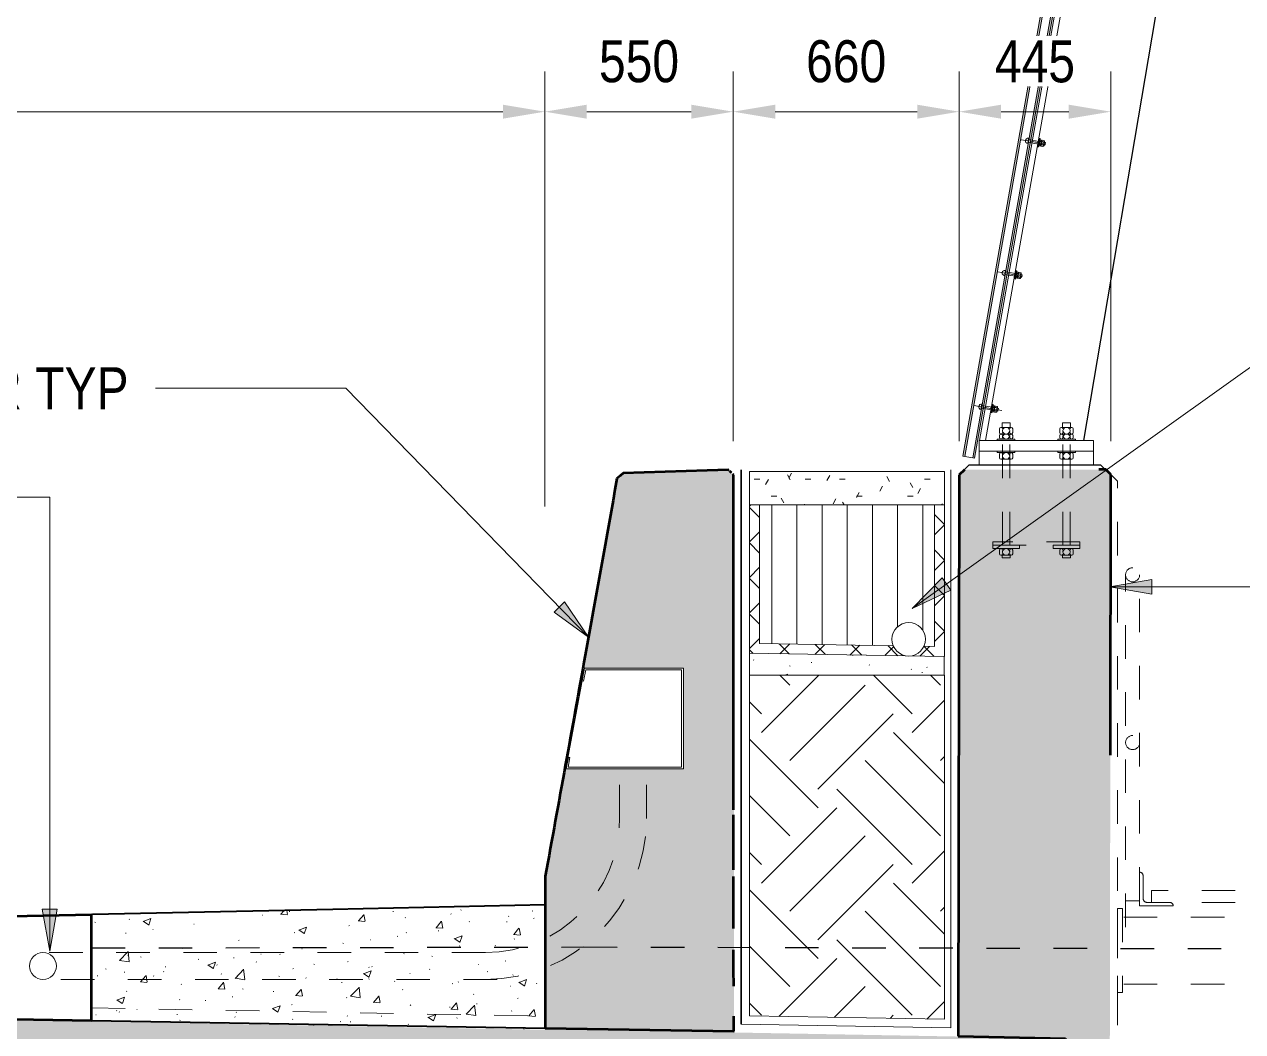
# Model space of a CAD drawing. Header units: metres. Extents: x -353 to -169, y 1 to 28.
# Drawn here: x -217.089 to -213.458, y 21.801 to 24.803 of the extents above; entities that cross this region are included whole.
import ezdxf

# ---------------------------------------------------------------- set-up
doc = ezdxf.new("R2010")
doc.units = ezdxf.units.M
doc.linetypes.add('JacobsDash', pattern=[0.0045, 0.003, -0.0015])
doc.linetypes.add('JacobsDoubleCenter', pattern=[0.0255, 0.015, -0.0015, 0.003, -0.0015, 0.003, -0.0015])
doc.layers.get('Defpoints').update_dxf_attribs({"color": 41})
for name, color, linetype, lineweight in [('A-ANNO-DIMS', 7, 'Continuous', 9), ('A-DETL', 7, 'Continuous', 13), ('A-DETL-GENF', 7, 'Continuous', 9), ('A-FLOR', 7, 'Continuous', 50), ('A-FLOR-PATT', 7, 'Continuous', 50), ('A-WALL', 7, 'Continuous', 50), ('C-TOPO', 7, 'Continuous', 9), ('G-ANNO-TEXT', 7, 'Continuous', 9)]:
    doc.layers.add(name, color=color, linetype=linetype, lineweight=lineweight)
doc.styles.add('Arial Narrow_5', font='ARIALN.TTF', dxfattribs={"height": 0.125})
doc.dimstyles.new('Dimension_Standard_O__mm__3', dxfattribs={"dimscale": 0.3048, "dimtxt": 0.127929, "dimasz": 0.410105, "dimexe": 0.393701, "dimexo": 0.246063, "dimgap": 0.246063, "dimtad": 1, "dimdec": 0, "dimlfac": 1000, "dimzin": 0, "dimdsep": 46, "dimtxsty": 'Arial Narrow_5', "dimsah": 1, "dimcen": 0.09, "dimaunit": 1, "dimadec": 4, "dimazin": 0, "dimtfac": 1, "dimtdec": 4, "dimtix": 1, "dimtmove": 0, "dimatfit": 3, "dimfxl": 1, "dimtvp": 1, "dimtfill": 1, "dimtolj": 1, "dimtzin": 0, "dimlwd": 18, "dimlwe": 18, "dimarcsym": 2})
pattern_1 = [(50, (-229.03664, 10.849), (0.2313721, -0.0202379), [0.02419, -0.26613]), (355, (-229.03664, 10.849), (-0.0447625, 0.2426446), [0.01935, -0.2129]), (100.451, (-229.01664, 10.848), (0.1866137, 0.2224002), [0.02056, -0.22617]), (46.184, (-229.03664, 10.914), (0.344272, -0.0533906), [0.03629, -0.39919]), (96.636, (-229.00764, 10.91), (0.3014963, 0.3142366), [0.03084, -0.33926]), (351.184, (-229.03664, 10.914), (0.301502, 0.314234), [0.02903, -0.31935]), (21, (-229.00364, 10.898), (0.192551, -0.1298719), [0.02419, -0.26613]), (326, (-229.00364, 10.898), (0.0784863, 0.233923), [0.01935, -0.2129]), (71.451, (-228.98764, 10.887), (0.2710378, 0.1040435), [0.02056, -0.22617]), (37.5, (-229.03664, 10.849), (0.0039173, 0.10738557), [0.00168, -0.20865, 0.00168, -0.21445, -0.21371]), (37.5, (-229.03664, 10.849), (0.0039173, 0.10738557), [-0.42645, 0.00168, -0.21203]), (7.5, (-229.03664, 10.849), (0.0848598, 0.12722485), [0.00168, -0.12155, 0.00168, -0.20381, -0.08145]), (7.5, (-229.03664, 10.849), (0.0848598, 0.12722485), [-0.32871, 0.00168, -0.07978]), (327.5, (-229.10864, 10.849), (0.1722007, -0.00727228), [0.00168, -0.07897, 0.00168, -0.24994, -0.33387]), (327.5, (-229.10864, 10.849), (0.1722007, -0.00727228), [-0.33226, 0.00168, -0.33219]), (317.5, (-229.14064, 10.849), (0.1881195, 0.0322922), [0.00168, -0.10316, 0.00168, -0.16542, -0.2371]), (317.5, (-229.14064, 10.849), (0.1881195, 0.0322922), [-0.27193, 0.00168, -0.23542])]

# ---------------------------------------------------------------- blocks, each defined once
blk = doc.blocks.new('Walls 2 - Walls 2-6845191-DRG-2873022 - SECTION 1')
at = {"layer": 'A-WALL', "true_color": 0xc0c0c0}
blk.add_hatch(color=9, dxfattribs=at).paths.add_polyline_path([(-1107.3923, 21.3803), (-1107.3887, 23.4609), (-1107.4039, 23.4759), (-1107.8251, 23.4755), (-1107.8404, 23.4605), (-1107.8433, 21.7867), (-1107.5235, 21.7803), (-1107.5242, 21.3803), (-1107.4246, 21.3803)])
at = {"layer": 'A-WALL'}
for p, q in [((-1107.8404, 23.4605), (-1107.8433, 21.7867)), ((-1107.8251, 23.4755), (-1107.8404, 23.4605)), ((-1107.4039, 23.4759), (-1107.4246, 23.4758)), ((-1107.3887, 23.4609), (-1107.4039, 23.4759)), ((-1107.3901, 22.6242), (-1107.3887, 23.4609)), ((-1107.3876, 23.461), (-1107.3887, 23.4609)), ((-1107.8433, 21.7867), (-1107.5235, 21.7803)), ((-1107.5235, 21.7803), (-1107.5242, 21.3803)), ((-1107.5242, 21.3803), (-1107.3923, 21.3803))]:
    blk.add_line(p, q, dxfattribs=at)
blk = doc.blocks.new('DIMBLOCK12-DRG-2873022 - SECTION 1')
at = {"layer": 'A-ANNO-DIMS', "color": 0, "lineweight": 18, "transparency": 16777216}
for p, q in [((-219.5387, 23.5325), (-219.5387, 24.6624)), ((-215.5381, 23.3655), (-215.5381, 24.6624)), ((-219.4137, 24.5424), (-215.6631, 24.5424))]:
    blk.add_line(p, q, dxfattribs=at)
at = {"layer": 'A-ANNO-DIMS', "color": 0, "transparency": 16777216}
for points in [[(-219.4137, 24.5632), (-219.4137, 24.5215), (-219.5387, 24.5424)], [(-215.6631, 24.5632), (-215.6631, 24.5215), (-215.5381, 24.5424)]]:
    blk.add_solid(points, dxfattribs=at)
at = {"layer": 'Defpoints', "color": 0, "transparency": 16777216}
for p in [(-215.5381, 24.5424), (-219.5387, 23.4575), (-215.5381, 23.2905)]:
    blk.add_point(p, dxfattribs=at)
at = {"layer": 'A-ANNO-DIMS', "color": 0, "lineweight": 18, "transparency": 16777216, "char_height": 0.125, "width": 0.935708, "attachment_point": 5, "style": 'Arial Narrow_5', "bg_fill": 3, "box_fill_scale": 1.1, "bg_fill_color": 256, "bg_fill_true_color": 13158600, "bg_fill_transparency": 0}
for s, insert in [('\\A1;4000\u200d', (-217.5384, 24.6919)), ('\\A1;FOOTPATH', (-217.5384, 24.4027))]:
    blk.add_mtext(s, dxfattribs=dict(at, insert=insert))
blk = doc.blocks.new('DIMBLOCK13-DRG-2873022 - SECTION 1')
at = {"layer": 'A-ANNO-DIMS', "color": 0, "lineweight": 18, "transparency": 16777216}
for p, q in [((-215.5381, 23.3655), (-215.5381, 24.6624)), ((-214.9765, 23.5609), (-214.9765, 24.6624)), ((-215.4131, 24.5424), (-215.1015, 24.5424))]:
    blk.add_line(p, q, dxfattribs=at)
at = {"layer": 'A-ANNO-DIMS', "color": 0, "transparency": 16777216}
for points in [[(-215.4131, 24.5632), (-215.4131, 24.5215), (-215.5381, 24.5424)], [(-215.1015, 24.5632), (-215.1015, 24.5215), (-214.9765, 24.5424)]]:
    blk.add_solid(points, dxfattribs=at)
at = {"layer": 'Defpoints', "color": 0, "transparency": 16777216}
for p in [(-214.9765, 24.5424), (-214.9765, 23.4859), (-215.5381, 23.2905)]:
    blk.add_point(p, dxfattribs=at)
at = {"layer": 'A-ANNO-DIMS', "color": 0, "lineweight": 18, "transparency": 16777216, "insert": (-215.2573, 24.6919), "char_height": 0.125, "width": 0.285099, "attachment_point": 5, "style": 'Arial Narrow_5', "bg_fill": 3, "box_fill_scale": 1.1, "bg_fill_color": 256, "bg_fill_true_color": 13158600, "bg_fill_transparency": 0}
blk.add_mtext('\\A1;550\u200d', dxfattribs=at)
blk = doc.blocks.new('DIMBLOCK14-DRG-2873022 - SECTION 1')
at = {"layer": 'A-ANNO-DIMS', "color": 0, "lineweight": 18, "transparency": 16777216}
for p, q in [((-214.9765, 23.5609), (-214.9765, 24.6624)), ((-214.3033, 23.5609), (-214.3033, 24.6624)), ((-214.8515, 24.5424), (-214.4283, 24.5424))]:
    blk.add_line(p, q, dxfattribs=at)
at = {"layer": 'A-ANNO-DIMS', "color": 0, "transparency": 16777216}
for points in [[(-214.8515, 24.5632), (-214.8515, 24.5215), (-214.9765, 24.5424)], [(-214.4283, 24.5632), (-214.4283, 24.5215), (-214.3033, 24.5424)]]:
    blk.add_solid(points, dxfattribs=at)
at = {"layer": 'Defpoints', "color": 0, "transparency": 16777216}
for p in [(-214.3033, 24.5424), (-214.9765, 23.4859), (-214.3033, 23.4859)]:
    blk.add_point(p, dxfattribs=at)
at = {"layer": 'A-ANNO-DIMS', "color": 0, "lineweight": 18, "transparency": 16777216, "insert": (-214.6399, 24.6919), "char_height": 0.125, "width": 0.285099, "attachment_point": 5, "style": 'Arial Narrow_5', "bg_fill": 3, "box_fill_scale": 1.1, "bg_fill_color": 256, "bg_fill_true_color": 13158600, "bg_fill_transparency": 0}
blk.add_mtext('\\A1;660\u200d', dxfattribs=at)
blk = doc.blocks.new('DIMBLOCK15-DRG-2873022 - SECTION 1')
at = {"layer": 'A-ANNO-DIMS', "color": 0, "lineweight": 18, "transparency": 16777216}
for p, q in [((-214.3033, 23.5609), (-214.3033, 24.6624)), ((-213.8515, 23.5609), (-213.8515, 24.6624)), ((-214.1783, 24.5424), (-213.9765, 24.5424))]:
    blk.add_line(p, q, dxfattribs=at)
at = {"layer": 'A-ANNO-DIMS', "color": 0, "transparency": 16777216}
for points in [[(-214.1783, 24.5632), (-214.1783, 24.5215), (-214.3033, 24.5424)], [(-213.9765, 24.5632), (-213.9765, 24.5215), (-213.8515, 24.5424)]]:
    blk.add_solid(points, dxfattribs=at)
at = {"layer": 'Defpoints', "color": 0, "transparency": 16777216}
for p in [(-213.8515, 24.5424), (-214.3033, 23.4859), (-213.8515, 23.4859)]:
    blk.add_point(p, dxfattribs=at)
at = {"layer": 'A-ANNO-DIMS', "color": 0, "lineweight": 18, "transparency": 16777216, "insert": (-214.0774, 24.6916), "char_height": 0.125, "width": 0.285099, "attachment_point": 5, "style": 'Arial Narrow_5', "bg_fill": 3, "box_fill_scale": 1.1, "bg_fill_color": 256, "bg_fill_true_color": 13158600, "bg_fill_transparency": 0}
blk.add_mtext('\\A1;445\u200d', dxfattribs=at)

msp = doc.modelspace()

# ---------------------------------------------------------------- hatches: boundary and pattern name
at = {"layer": 'A-DETL-GENF', "true_color": 0xf1f1f1}
for points in [[(-214.2868, 23.5152), (-213.8185, 26.171), (-213.8241, 26.172), (-214.2924, 23.5162), (-214.2878, 23.5154)], [(-214.2572, 23.51), (-213.7889, 26.1658), (-213.7946, 26.1668), (-214.2629, 23.511)]]:
    msp.add_hatch(color=7, dxfattribs=at).paths.add_polyline_path(points)
at = {"layer": 'A-DETL-GENF'}
h = msp.add_hatch(dxfattribs=at)
h.set_pattern_fill('FP_9', color=256, style=0, pattern_type=2)
h.set_pattern_definition([(0, (-229.036643, 10.849), (0.2032, 0.0508), [0.01676, -0.13564, 0.01676, -0.13564, -0.8128]), (0, (-229.036643, 10.849), (0.2032, 0.0508), [-0.3048, 0.01676, -0.28804, 0.01676, -0.13564, -0.3556]), (0, (-229.036643, 10.849), (0.2032, 0.0508), [-0.762, 0.01676, -0.08484, 0.01676, -0.23724]), (120, (-228.959643, 10.875), (-0.14559409, 0.15057636), [0.01676, -0.13564, 0.01676, -0.13564, -0.8128]), (120, (-228.959643, 10.875), (-0.14559409, 0.15057636), [-0.3048, 0.01676, -0.28804, 0.01676, -0.13564, -0.3556]), (120, (-228.959643, 10.875), (-0.14559409, 0.15057636), [-0.762, 0.01676, -0.08484, 0.01676, -0.23724]), (240, (-228.934643, 10.976), (-0.05760591, -0.20137636), [0.01676, -0.13564, 0.01676, -0.94844]), (240, (-228.934643, 10.976), (-0.05760591, -0.20137636), [-0.16916, -0.13564, 0.01676, -0.28804, -0.508]), (240, (-228.934643, 10.976), (-0.05760591, -0.20137636), [-0.6096, 0.01676, -0.13564, 0.01676, -0.33884]), (240, (-228.934643, 10.976), (-0.05760591, -0.20137636), [-0.77876, -0.08484, 0.01676, -0.23724])])
h.paths.add_polyline_path([(-214.3769, 23.3703), (-214.3469, 23.3703), (-214.3469, 23.4703), (-214.928, 23.4703), (-214.928, 23.3703), (-214.468, 23.3703)])
h = msp.add_hatch(dxfattribs=at)
h.set_pattern_fill('FP_8', color=256, style=0, pattern_type=2)
h.set_pattern_definition([(45, (-229.03664, 10.849), (-0.053033, 0.053033), []), (135, (-229.03664, 10.849), (-0.053033, -0.053033), [])])
h.paths.add_polyline_path([(-214.4535, 22.92), (-214.468, 22.9224), (-214.4785, 22.9267), (-214.4888, 22.9347), (-214.4968, 22.945), (-214.4992, 22.9508), (-214.898, 22.9577), (-214.898, 23.3703), (-214.928, 23.3703), (-214.928, 22.9282), (-214.4627, 22.9202)])
h.paths.add_polyline_path([(-214.3469, 22.9182), (-214.3469, 23.3703), (-214.3769, 23.3703), (-214.3769, 22.9487), (-214.4086, 22.9487), (-214.4102, 22.945), (-214.4181, 22.9347), (-214.4285, 22.9267), (-214.4405, 22.9217), (-214.4535, 22.92), (-214.3481, 22.9182)])
h = msp.add_hatch(dxfattribs=at)
h.set_pattern_fill('FP_10', color=256, style=0, pattern_type=2)
h.set_pattern_definition([(90, (-229.03664, 10.849), (-0.075, 5e-18), [])])
h.paths.add_polyline_path([(-214.3769, 22.9487), (-214.3769, 23.3703), (-214.898, 23.3703), (-214.898, 22.9577), (-214.4992, 22.9508), (-214.5018, 22.9577), (-214.5035, 22.97), (-214.5018, 22.983), (-214.4968, 22.995), (-214.4888, 23.0054), (-214.4785, 23.0133), (-214.4664, 23.0183), (-214.4535, 23.02), (-214.4405, 23.0183), (-214.4285, 23.0133), (-214.4181, 23.0054), (-214.4102, 22.995), (-214.4052, 22.983), (-214.4035, 22.97), (-214.4052, 22.9571), (-214.4084, 22.9493), (-214.4035, 22.9492)])
h = msp.add_hatch(dxfattribs=at)
h.set_pattern_fill('FP_7', color=256, style=0, pattern_type=2)
h.set_pattern_definition(pattern_1)
h.paths.add_polyline_path([(-214.468, 22.8632), (-214.3481, 22.8632), (-214.3481, 22.9182), (-214.928, 22.9282), (-214.928, 22.8632), (-214.7584, 22.8632)])
h = msp.add_hatch(dxfattribs=at)
h.set_pattern_fill('FP_11', color=256, style=0, pattern_type=2)
h.set_pattern_definition([(315, (-229.03664, 10.849), (0.449013, 0), [0.3175, -0.3175]), (315, (-228.95164, 10.934), (0.449013, 0), [0.3175, -0.3175]), (315, (-228.86764, 11.018), (0.449013, 0), [0.3175, -0.3175]), (45, (-228.81164, 11.018), (0, 0.449013), [0.3175, -0.3175]), (45, (-228.72764, 10.934), (0, 0.449013), [0.3175, -0.3175]), (45, (-228.64364, 10.849), (0, 0.449013), [0.3175, -0.3175])])
h.paths.add_polyline_path([(-214.3469, 21.8374), (-214.3469, 22.8632), (-214.928, 22.8632), (-214.928, 21.8476), (-214.468, 21.8395)])
h = msp.add_hatch(dxfattribs=at)
h.set_pattern_fill('FP_7', color=256, style=0, pattern_type=2)
h.set_pattern_definition(pattern_1)
h.paths.add_polyline_path([(-215.5381, 21.8084), (-215.5381, 22.1774), (-216.8886, 22.1491), (-216.8886, 21.8334), (-217.1786, 21.839), (-217.1786, 22.143), (-219.4122, 22.0961), (-219.4117, 21.8784), (-219.4048, 21.8783), (-215.7002, 21.8113)])
h = msp.add_hatch(dxfattribs=at)
h.set_pattern_fill('FP_7', color=256, style=0, pattern_type=2)
h.set_pattern_definition(pattern_1)
h.paths.add_polyline_path([(-215.5381, 21.8062), (-215.5381, 21.8083), (-219.4122, 21.8783), (-219.4122, 21.8778), (-216.2104, 21.8186)])
h = msp.add_hatch(dxfattribs=at)
h.set_pattern_fill('FP_7', color=256, style=0, pattern_type=2)
h.set_pattern_definition(pattern_1)
h.paths.add_polyline_path([(-215.5381, 21.8083), (-215.5381, 21.8084), (-215.7042, 21.8113)])
at = {"layer": 'A-FLOR', "true_color": 0xc0c0c0}
h = msp.add_hatch(color=9, dxfattribs=at)
h.paths.add_polyline_path([(-214.9797, 23.4642), (-214.9799, 23.4655), (-214.9804, 23.466), (-214.9834, 23.4687), (-214.9834, 23.4677), (-214.9807, 23.4651)])
h.paths.add_polyline_path([(-214.9759, 23.4606), (-214.9748, 23.4607), (-214.9795, 23.4651), (-214.9797, 23.4642), (-214.9759, 23.4606)])
h.paths.add_polyline_path([(-214.9835, 23.4678), (-214.9841, 23.4695), (-214.9841, 23.4695), (-214.9881, 23.4731), (-214.9884, 23.4725), (-214.9835, 23.4678)])
h.paths.add_polyline_path([(-214.9884, 23.4725), (-214.9884, 23.4736), (-214.9901, 23.4752), (-214.9911, 23.4751), (-214.989, 23.4731)])
msp.add_hatch(color=9, dxfattribs=at).paths.add_polyline_path([(-214.9752, 21.8019), (-214.9741, 21.8019), (-214.9747, 23.2104), (-214.9748, 23.4606), (-214.9759, 23.4602), (-214.9752, 21.8491)])
at = {"layer": 'A-FLOR-PATT', "true_color": 0xc0c0c0}
h = msp.add_hatch(color=9, dxfattribs=at)
h.paths.add_polyline_path([(-214.9752, 21.8019), (-214.9759, 23.4605), (-214.9911, 23.4751), (-215.3047, 23.465), (-215.323, 23.4494), (-215.4889, 22.5275), (-215.5366, 22.2641), (-215.5367, 21.8113), (-215.0488, 21.8031)])
h.paths.add_polyline_path([(-215.5367, 21.9338), (-215.5366, 21.9338), (-215.271, 21.9338)])
h.paths.add_polyline_path([(-215.1576, 22.5837), (-215.4755, 22.5837), (-215.4202, 22.8837), (-215.1252, 22.8837), (-215.1252, 22.5837)])
at = {"layer": 'A-FLOR-PATT', "true_color": 0xc8c8c8}
msp.add_hatch(color=9, dxfattribs=at).paths.add_polyline_path([(-244.4583, 21.4819), (-242.376, 21.5239), (-232.4727, 21.7378), (-227.9608, 21.8338), (-217.372, 21.6415), (-214.0064, 21.5806), (-214.0064, 21.7806), (-215.5381, 21.8083), (-215.5381, 21.8062), (-219.4122, 21.8783), (-219.4122, 21.8784), (-225.5032, 21.9891), (-227.9608, 22.0338), (-228.2065, 22.0286), (-228.2064, 22.028), (-229.8425, 21.9924), (-229.8425, 21.9938), (-234.7959, 21.8883), (-242.376, 21.7239), (-244.4583, 21.6819)])
at = {"layer": 'G-ANNO-TEXT'}
for points in [[(-214.443, 23.0621), (-214.3285, 23.1168), (-214.3541, 23.1527)], [(-213.8537, 23.1263), (-213.7287, 23.1042), (-213.7287, 23.1483)], [(-215.4075, 22.9767), (-215.479, 23.0816), (-215.5105, 23.0508)], [(-217.0134, 22.0405), (-216.9914, 22.1655), (-217.0355, 22.1655)]]:
    msp.add_hatch(color=256, dxfattribs=at).paths.add_polyline_path(points)

# ---------------------------------------------------------------- linework, layer by layer
at = {"layer": 'A-DETL', "color": 252, "lineweight": 18, "true_color": 0x888888}
for p, q in [((-214.2427, 23.5623), (-213.7264, 26.4905)), ((-214.2244, 23.5623), (-213.7087, 26.4874)), ((-213.9325, 23.5623), (-213.9303, 23.5748)), ((-214.2432, 23.5623), (-214.2432, 23.5303)), ((-214.2432, 23.5303), (-214.2432, 23.4903)), ((-214.2432, 23.5303), (-213.9169, 23.5303)), ((-213.9032, 23.5303), (-214.2432, 23.5303)), ((-213.9032, 23.5623), (-214.2427, 23.5623)), ((-213.9032, 23.5303), (-213.9032, 23.5623)), ((-213.9032, 23.4903), (-213.9032, 23.5303))]:
    msp.add_line(p, q, dxfattribs=at)
at = {"layer": 'A-DETL', "color": 252, "lineweight": 25, "true_color": 0x888888}
for p, q in [((-213.4615, 26.353), (-213.9325, 23.5623)), ((-214.2732, 23.4903), (-214.2882, 23.4753)), ((-214.2732, 23.4903), (-213.8819, 23.4903)), ((-213.8669, 23.4753), (-213.8819, 23.4903))]:
    msp.add_line(p, q, dxfattribs=at)
at = {"layer": 'A-DETL', "color": 252, "lineweight": 9, "true_color": 0x888888}
for p, q in [((-213.8241, 26.172), (-214.2924, 23.5162)), ((-214.2868, 23.5152), (-213.8185, 26.171)), ((-213.7946, 26.1668), (-214.2629, 23.511)), ((-214.2572, 23.51), (-213.7889, 26.1658)), ((-214.0964, 24.4551), (-214.1185, 24.459)), ((-214.0447, 24.446), (-214.0907, 24.4541)), ((-214.0683, 24.4378), (-214.0639, 24.4625)), ((-214.0663, 24.4375), (-214.0683, 24.4378)), ((-214.0619, 24.4621), (-214.0663, 24.4375)), ((-214.0639, 24.4625), (-214.0619, 24.4621)), ((-214.0637, 24.4407), (-214.0623, 24.4404)), ((-214.0616, 24.4444), (-214.063, 24.4446)), ((-214.0599, 24.454), (-214.0613, 24.4543)), ((-214.0606, 24.4582), (-214.0592, 24.458)), ((-214.06, 24.4421), (-214.0576, 24.4557)), ((-214.06, 24.4421), (-214.0576, 24.4557)), ((-214.06, 24.4421), (-214.0576, 24.4557)), ((-214.0584, 24.4397), (-214.0535, 24.4389)), ((-214.0577, 24.4437), (-214.0528, 24.4428)), ((-214.056, 24.4533), (-214.0511, 24.4525)), ((-214.0553, 24.4573), (-214.0504, 24.4564)), ((-214.0512, 24.4405), (-214.0488, 24.4541)), ((-214.0512, 24.4405), (-214.0488, 24.4541)), ((-214.0512, 24.4405), (-214.0488, 24.4541)), ((-214.1659, 24.0612), (-214.188, 24.0651)), ((-214.1141, 24.0521), (-214.1602, 24.0602)), ((-214.1377, 24.0439), (-214.1334, 24.0685)), ((-214.1357, 24.0436), (-214.1377, 24.0439)), ((-214.1314, 24.0682), (-214.1357, 24.0436)), ((-214.1334, 24.0685), (-214.1314, 24.0682)), ((-214.1332, 24.0468), (-214.1318, 24.0465)), ((-214.1311, 24.0505), (-214.1325, 24.0507)), ((-214.1294, 24.0601), (-214.1308, 24.0604)), ((-214.1301, 24.0643), (-214.1287, 24.0641)), ((-214.1295, 24.0481), (-214.1271, 24.0617)), ((-214.1295, 24.0481), (-214.1271, 24.0617)), ((-214.1295, 24.0481), (-214.1271, 24.0617)), ((-214.1278, 24.0458), (-214.123, 24.045)), ((-214.1272, 24.0498), (-214.1223, 24.0489)), ((-214.1255, 24.0594), (-214.1206, 24.0586)), ((-214.1248, 24.0634), (-214.1199, 24.0625)), ((-214.1207, 24.0466), (-214.1183, 24.0602)), ((-214.1207, 24.0466), (-214.1183, 24.0602)), ((-214.1207, 24.0466), (-214.1183, 24.0602)), ((-214.1758, 23.652), (-214.2595, 23.6668)), ((-214.208, 23.6454), (-214.2037, 23.67)), ((-214.206, 23.6451), (-214.208, 23.6454)), ((-214.2017, 23.6697), (-214.206, 23.6451)), ((-214.2037, 23.67), (-214.2017, 23.6697)), ((-214.2034, 23.6483), (-214.2021, 23.648)), ((-214.2014, 23.652), (-214.2028, 23.6522)), ((-214.1997, 23.6616), (-214.2011, 23.6619)), ((-214.2004, 23.6658), (-214.199, 23.6656)), ((-214.1998, 23.6496), (-214.1974, 23.6632)), ((-214.1998, 23.6496), (-214.1974, 23.6632)), ((-214.1998, 23.6496), (-214.1974, 23.6632)), ((-214.1981, 23.6473), (-214.1933, 23.6465)), ((-214.1974, 23.6513), (-214.1926, 23.6504)), ((-214.1957, 23.6609), (-214.1909, 23.6601)), ((-214.195, 23.6649), (-214.1902, 23.664)), ((-214.191, 23.6481), (-214.1886, 23.6617)), ((-214.191, 23.6481), (-214.1886, 23.6617)), ((-214.191, 23.6481), (-214.1886, 23.6617)), ((-214.2924, 23.5162), (-214.2868, 23.5152)), ((-214.2629, 23.511), (-214.2572, 23.51))]:
    msp.add_line(p, q, dxfattribs=at)
at = {"layer": 'A-DETL', "color": 252, "true_color": 0x888888}
for p, q in [((-214.0962, 24.4632), (-214.099, 24.4475)), ((-214.0464, 24.4504), (-214.0478, 24.4425)), ((-214.1656, 24.0693), (-214.1684, 24.0535)), ((-214.1159, 24.0565), (-214.1173, 24.0486)), ((-214.2359, 23.6708), (-214.2387, 23.655)), ((-214.1862, 23.658), (-214.1876, 23.6501)), ((-214.1479, 23.6014), (-214.1786, 23.6014)), ((-214.1512, 23.6152), (-214.1752, 23.6152)), ((-214.1752, 23.6152), (-214.1752, 23.6014)), ((-214.1512, 23.6152), (-214.1512, 23.6014)), ((-213.9986, 23.6014), (-213.9679, 23.6014)), ((-213.9952, 23.6152), (-213.9712, 23.6152)), ((-213.9952, 23.6152), (-213.9952, 23.6014)), ((-213.9712, 23.6152), (-213.9712, 23.6014)), ((-214.1895, 23.5623), (-214.1895, 23.5663)), ((-214.1895, 23.5663), (-214.137, 23.5663)), ((-214.183, 23.5969), (-214.183, 23.586)), ((-214.183, 23.5771), (-214.183, 23.5712)), ((-214.1479, 23.5816), (-214.1786, 23.5816)), ((-214.1479, 23.5816), (-214.1786, 23.5816)), ((-214.1479, 23.5668), (-214.1786, 23.5668)), ((-214.1741, 23.5925), (-214.1741, 23.5905)), ((-214.1741, 23.5727), (-214.1741, 23.5757)), ((-214.1524, 23.5925), (-214.1524, 23.5905)), ((-214.1524, 23.5727), (-214.1524, 23.5757)), ((-214.1435, 23.5969), (-214.1435, 23.586)), ((-214.1435, 23.5771), (-214.1435, 23.5712)), ((-214.137, 23.5663), (-214.137, 23.5623)), ((-214.0095, 23.5663), (-214.0095, 23.5623)), ((-213.957, 23.5663), (-214.0095, 23.5663)), ((-214.003, 23.5969), (-214.003, 23.586)), ((-214.003, 23.5771), (-214.003, 23.5712)), ((-213.9986, 23.5816), (-213.9679, 23.5816)), ((-213.9986, 23.5816), (-213.9679, 23.5816)), ((-213.9986, 23.5668), (-213.9679, 23.5668)), ((-213.9941, 23.5925), (-213.9941, 23.5905)), ((-213.9941, 23.5727), (-213.9941, 23.5757)), ((-213.9724, 23.5925), (-213.9724, 23.5905)), ((-213.9724, 23.5727), (-213.9724, 23.5757)), ((-213.9635, 23.5969), (-213.9635, 23.586)), ((-213.9635, 23.5771), (-213.9635, 23.5712)), ((-213.957, 23.5623), (-213.957, 23.5663)), ((-214.137, 23.5623), (-214.1895, 23.5623)), ((-214.137, 23.5303), (-214.1895, 23.5303)), ((-214.1895, 23.5303), (-214.1895, 23.5263)), ((-214.1895, 23.5263), (-214.137, 23.5263)), ((-214.1479, 23.5263), (-214.1786, 23.5263)), ((-214.137, 23.5263), (-214.137, 23.5303)), ((-214.0095, 23.5623), (-213.957, 23.5623)), ((-214.0095, 23.5263), (-214.0095, 23.5303)), ((-214.0095, 23.5303), (-213.957, 23.5303)), ((-213.957, 23.5263), (-214.0095, 23.5263)), ((-213.9986, 23.5263), (-213.9679, 23.5263)), ((-213.957, 23.5303), (-213.957, 23.5263)), ((-214.183, 23.5219), (-214.183, 23.511)), ((-214.1479, 23.5065), (-214.1786, 23.5065)), ((-214.1479, 23.5065), (-214.1786, 23.5065)), ((-214.1741, 23.5174), (-214.1741, 23.5154)), ((-214.1524, 23.5174), (-214.1524, 23.5154)), ((-214.1435, 23.5219), (-214.1435, 23.511)), ((-214.003, 23.5219), (-214.003, 23.511)), ((-213.9986, 23.5065), (-213.9679, 23.5065)), ((-213.9986, 23.5065), (-213.9679, 23.5065)), ((-213.9941, 23.5174), (-213.9941, 23.5154)), ((-213.9724, 23.5174), (-213.9724, 23.5154)), ((-213.9635, 23.5219), (-213.9635, 23.511)), ((-214.1232, 23.2503), (-214.2033, 23.2503)), ((-214.2033, 23.2503), (-214.2033, 23.2403)), ((-214.2033, 23.2403), (-214.1232, 23.2403)), ((-214.183, 23.2359), (-214.183, 23.2249)), ((-214.1479, 23.2403), (-214.1786, 23.2403)), ((-214.1435, 23.2359), (-214.1435, 23.2249)), ((-214.1232, 23.2403), (-214.1232, 23.2503)), ((-214.0233, 23.2403), (-214.0233, 23.2503)), ((-214.0233, 23.2503), (-213.9432, 23.2503)), ((-213.9432, 23.2403), (-214.0233, 23.2403)), ((-214.003, 23.2359), (-214.003, 23.2249)), ((-213.9986, 23.2403), (-213.9679, 23.2403)), ((-213.9635, 23.2359), (-213.9635, 23.2249)), ((-213.9432, 23.2503), (-213.9432, 23.2403)), ((-214.1479, 23.2205), (-214.1786, 23.2205)), ((-214.1479, 23.2205), (-214.1786, 23.2205)), ((-214.1752, 23.2129), (-214.1752, 23.2205)), ((-214.1512, 23.2129), (-214.1752, 23.2129)), ((-214.1741, 23.2314), (-214.1741, 23.2294)), ((-214.1524, 23.2314), (-214.1524, 23.2294)), ((-214.1512, 23.2129), (-214.1512, 23.2205)), ((-213.9986, 23.2205), (-213.9679, 23.2205)), ((-213.9986, 23.2205), (-213.9679, 23.2205)), ((-213.9952, 23.2129), (-213.9952, 23.2205)), ((-213.9952, 23.2129), (-213.9712, 23.2129)), ((-213.9941, 23.2314), (-213.9941, 23.2294)), ((-213.9724, 23.2314), (-213.9724, 23.2294)), ((-213.9712, 23.2129), (-213.9712, 23.2205))]:
    msp.add_line(p, q, dxfattribs=at)
at = {"layer": 'A-DETL', "color": 252, "linetype": 'JacobsDash', "true_color": 0x888888}
for p, q in [((-214.0668, 24.4459), (-214.0983, 24.4514)), ((-214.0655, 24.4537), (-214.0969, 24.4593)), ((-214.0478, 24.4425), (-214.0508, 24.443)), ((-214.0464, 24.4504), (-214.0494, 24.4509)), ((-214.1363, 24.0519), (-214.1677, 24.0575)), ((-214.1349, 24.0598), (-214.1663, 24.0654)), ((-214.1173, 24.0486), (-214.1202, 24.0491)), ((-214.1159, 24.0565), (-214.1188, 24.057)), ((-214.2066, 23.6534), (-214.238, 23.659)), ((-214.2052, 23.6613), (-214.2366, 23.6669)), ((-214.1876, 23.6501), (-214.1905, 23.6506)), ((-214.1862, 23.658), (-214.1891, 23.6585)), ((-214.1745, 23.2503), (-214.1745, 23.5623)), ((-214.152, 23.2503), (-214.152, 23.5623)), ((-213.9945, 23.2503), (-213.9945, 23.5623)), ((-213.972, 23.2503), (-213.972, 23.5623)), ((-213.9432, 23.2603), (-214.2033, 23.2603)), ((-214.2033, 23.2503), (-214.2033, 23.2603)), ((-214.2033, 23.2503), (-213.9432, 23.2503)), ((-213.9432, 23.2503), (-213.9432, 23.2603))]:
    msp.add_line(p, q, dxfattribs=at)
at = {"layer": 'A-DETL', "color": 252, "linetype": 'JacobsDash', "lineweight": 9, "true_color": 0x888888}
msp.add_line((-214.2629, 23.511), (-214.2868, 23.5152), dxfattribs=at)
at = {"layer": 'A-DETL', "color": 5, "lineweight": 35, "true_color": 0x0000ff}
msp.add_line((-214.953, 23.4753), (-214.953, 21.823), dxfattribs=at)
at = {"layer": 'A-DETL', "lineweight": 18}
for p, q in [((-214.928, 23.4703), (-214.928, 23.3703)), ((-214.3469, 23.4703), (-214.928, 23.4703)), ((-214.3469, 23.3703), (-214.3469, 23.4703)), ((-214.898, 23.3703), (-214.928, 23.3703)), ((-214.928, 23.3703), (-214.928, 22.9282)), ((-214.928, 23.3703), (-214.898, 23.3703)), ((-214.3769, 23.3703), (-214.898, 23.3703)), ((-214.898, 23.3703), (-214.898, 22.9577)), ((-214.3469, 23.3703), (-214.3769, 23.3703)), ((-214.3769, 23.3703), (-214.3469, 23.3703)), ((-214.3769, 22.9487), (-214.3769, 23.3703)), ((-214.3469, 22.9182), (-214.3469, 23.3703)), ((-214.898, 22.9577), (-214.4992, 22.9508)), ((-214.4084, 22.9493), (-214.3769, 22.9487)), ((-214.928, 22.9282), (-214.3469, 22.9182)), ((-214.928, 22.8632), (-214.928, 21.8476)), ((-214.3469, 21.8374), (-214.3469, 22.8632)), ((-215.5381, 22.1774), (-216.8886, 22.1491)), ((-214.928, 21.8476), (-214.3469, 21.8374))]:
    msp.add_line(p, q, dxfattribs=at)
at = {"layer": 'A-DETL', "color": 5, "lineweight": 9, "true_color": 0x0000ff}
for p, q in [((-214.3283, 21.812), (-214.3283, 23.4755)), ((-214.953, 21.823), (-214.3283, 21.812))]:
    msp.add_line(p, q, dxfattribs=at)
at = {"layer": 'A-DETL', "linetype": 'JacobsDash'}
for p, q in [((-213.8515, 23.4609), (-213.8316, 23.4409)), ((-213.8316, 21.4199), (-213.8316, 23.4409)), ((-216.8886, 21.8714), (-215.5607, 21.8471))]:
    msp.add_line(p, q, dxfattribs=at)
at = {"layer": 'A-DETL', "color": 143, "linetype": 'JacobsDash', "lineweight": 18, "true_color": 0x78aac8}
for p, q in [((-213.8073, 22.1122), (-213.8073, 23.1622)), ((-213.7653, 22.1908), (-213.7653, 23.1622)), ((-213.7653, 22.2758), (-213.7653, 22.1758)), ((-213.7553, 22.2658), (-213.7553, 22.1978)), ((-213.0803, 22.2208), (-213.7303, 22.2208)), ((-213.7303, 22.1858), (-213.7303, 22.2208)), ((-213.8053, 22.1908), (-213.7653, 22.1908)), ((-213.7433, 22.1858), (-213.6753, 22.1858)), ((-213.0803, 22.1858), (-213.7303, 22.1858)), ((-213.8315, 22.1672), (-213.8315, 21.9172)), ((-213.8165, 22.1672), (-213.8315, 22.1672)), ((-213.8165, 22.1672), (-213.8165, 21.9172)), ((-213.7653, 22.1758), (-213.6653, 22.1758)), ((-212.9128, 22.1422), (-213.8165, 22.1422)), ((-212.9128, 21.9422), (-213.8165, 21.9422)), ((-213.8165, 21.9172), (-213.8315, 21.9172))]:
    msp.add_line(p, q, dxfattribs=at)
at = {"layer": 'A-DETL', "color": 16, "linetype": 'JacobsDoubleCenter', "lineweight": 9, "true_color": 0x7f0000}
msp.add_line((-214.928, 22.9182), (-214.928, 22.948), dxfattribs=at)
at = {"layer": 'A-DETL'}
for p, q in [((-214.928, 22.9282), (-214.928, 22.8632)), ((-214.3481, 22.9182), (-214.928, 22.9282)), ((-214.3481, 22.8632), (-214.3481, 22.9182)), ((-214.928, 22.8632), (-214.3481, 22.8632))]:
    msp.add_line(p, q, dxfattribs=at)
at = {"layer": 'A-DETL', "color": 7, "lineweight": 9, "true_color": 0xffffff}
for p, q in [((-215.4202, 22.8837), (-215.4755, 22.5837)), ((-215.4755, 22.5837), (-215.1252, 22.5837))]:
    msp.add_line(p, q, dxfattribs=at)
at = {"layer": 'A-DETL', "lineweight": 9}
for p, q in [((-215.4272, 22.846), (-215.4202, 22.8837)), ((-215.4223, 22.8451), (-215.4161, 22.8787)), ((-215.1252, 22.8837), (-215.4202, 22.8837)), ((-215.4202, 22.8837), (-215.1252, 22.8837)), ((-215.4161, 22.8787), (-215.1302, 22.8787)), ((-215.1302, 22.5887), (-215.1302, 22.8787)), ((-215.1252, 22.5837), (-215.1252, 22.8837)), ((-215.1252, 22.5837), (-215.1252, 22.8837)), ((-215.4272, 22.846), (-215.4223, 22.8451)), ((-215.4742, 22.5837), (-215.4679, 22.6181)), ((-215.4742, 22.5837), (-215.1252, 22.5837)), ((-215.4682, 22.5887), (-215.463, 22.6172)), ((-215.4682, 22.5887), (-215.1302, 22.5887)), ((-215.4679, 22.6181), (-215.463, 22.6172))]:
    msp.add_line(p, q, dxfattribs=at)
at = {"layer": 'A-DETL', "linetype": 'JacobsDash', "lineweight": 18}
msp.add_line((-214.3469, 22.8632), (-214.928, 22.8632), dxfattribs=at)
at = {"layer": 'A-DETL', "color": 143, "linetype": 'JacobsDash', "true_color": 0x78aac8}
for p, q in [((-215.3152, 22.4362), (-215.3152, 22.5887)), ((-215.2352, 22.4362), (-215.2352, 22.5887)), ((-215.7152, 22.0362), (-217.0336, 22.0362)), ((-215.6805, 21.9562), (-217.0336, 21.9562))]:
    msp.add_line(p, q, dxfattribs=at)
at = {"layer": 'A-DETL', "lineweight": 50}
for p, q in [((-216.8886, 22.1491), (-217.1786, 22.143)), ((-216.8886, 21.8334), (-216.8886, 22.1491)), ((-217.1786, 21.8385), (-216.8886, 21.8334))]:
    msp.add_line(p, q, dxfattribs=at)
at = {"layer": 'A-DETL', "color": 8, "linetype": 'JacobsDash', "lineweight": 25, "true_color": 0x808080}
for p, q in [((-216.8886, 22.0501), (-215.4221, 22.053)), ((-215.4221, 22.053), (-212.9221, 22.0464))]:
    msp.add_line(p, q, dxfattribs=at)
at = {"layer": 'A-DETL', "color": 143, "linetype": 'JacobsDash', "lineweight": 18, "true_color": 0x78aac8}
for centre in [(-213.7863, 23.1622), (-213.7863, 22.6622)]:
    msp.add_circle(centre, 0.021, dxfattribs=at)
at = {"layer": 'A-DETL', "color": 143, "lineweight": 18, "true_color": 0x78aac8}
msp.add_circle((-214.4535, 22.97), 0.05, dxfattribs=at)
at = {"layer": 'A-DETL', "color": 143, "true_color": 0x78aac8}
msp.add_circle((-217.0336, 21.9962), 0.04, dxfattribs=at)
at = {"layer": 'A-DETL', "color": 252, "true_color": 0x888888}
for centre, radius, start, end in [((-214.0975, 24.4553), 0.008, 80.5455, 259.3963), ((-214.1669, 24.0614), 0.008, 80.5455, 259.3963), ((-214.2372, 23.6629), 0.008, 80.5455, 259.3963), ((-214.1786, 23.5969), 0.00443, 0, 180), ((-214.1632, 23.5903), 0.0111, 11.3556, 168.6444), ((-214.1479, 23.5969), 0.00443, 0, 180), ((-213.9986, 23.5969), 0.00443, 360, 180), ((-213.9832, 23.5903), 0.0111, 11.3556, 168.6444), ((-213.9679, 23.5969), 0.00443, 0, 180), ((-214.1786, 23.586), 0.00443, 180, 360), ((-214.1786, 23.5771), 0.00443, 0, 180), ((-214.1786, 23.5712), 0.00443, 180, 0), ((-214.1632, 23.5927), 0.0111, 191.3556, 348.6444), ((-214.1632, 23.5705), 0.0111, 11.3556, 168.6444), ((-214.1632, 23.5779), 0.0111, 191.3556, 348.6444), ((-214.1479, 23.586), 0.00443, 180, 360), ((-214.1479, 23.5771), 0.00443, 0, 180), ((-214.1479, 23.5712), 0.00443, 180, 0), ((-213.9986, 23.586), 0.00443, 180, 360), ((-213.9986, 23.5771), 0.00443, 360, 180), ((-213.9986, 23.5712), 0.00443, 180, 0), ((-213.9832, 23.5927), 0.0111, 191.3556, 348.6444), ((-213.9832, 23.5705), 0.0111, 11.3556, 168.6444), ((-213.9832, 23.5779), 0.0111, 191.3556, 348.6444), ((-213.9679, 23.586), 0.00443, 180, 0), ((-213.9679, 23.5771), 0.00443, 0, 180), ((-213.9679, 23.5712), 0.00443, 180, 0), ((-214.1786, 23.5219), 0.00443, 0, 180), ((-214.1632, 23.5152), 0.0111, 11.3556, 168.6444), ((-214.1479, 23.5219), 0.00443, 0, 180), ((-213.9986, 23.5219), 0.00443, 360, 180), ((-213.9832, 23.5152), 0.0111, 11.3556, 168.6444), ((-213.9679, 23.5219), 0.00443, 0, 180), ((-214.1786, 23.511), 0.00443, 180, 360), ((-214.1632, 23.5176), 0.0111, 191.3556, 348.6444), ((-214.1479, 23.511), 0.00443, 180, 360), ((-213.9986, 23.511), 0.00443, 180, 360), ((-213.9832, 23.5176), 0.0111, 191.3556, 348.6444), ((-213.9679, 23.511), 0.00443, 180, 0), ((-214.1786, 23.2359), 0.00443, 0, 180), ((-214.1632, 23.2292), 0.0111, 11.3556, 168.6444), ((-214.1479, 23.2359), 0.00443, 0, 180), ((-213.9986, 23.2359), 0.00443, 360, 180), ((-213.9832, 23.2292), 0.0111, 11.3556, 168.6444), ((-213.9679, 23.2359), 0.00443, 0, 180), ((-214.1786, 23.2249), 0.00443, 180, 360), ((-214.1632, 23.2316), 0.0111, 191.3556, 348.6444), ((-214.1479, 23.2249), 0.00443, 180, 360), ((-213.9986, 23.2249), 0.00443, 180, 360), ((-213.9832, 23.2316), 0.0111, 191.3556, 348.6444), ((-213.9679, 23.2249), 0.00443, 180, 0)]:
    msp.add_arc(centre, radius, start, end, dxfattribs=at)
at = {"layer": 'A-DETL', "color": 252, "lineweight": 9, "true_color": 0x888888}
for centre, radius, start, end in [((-214.0633, 24.4427), 0.002, 80, 260), ((-214.0572, 24.4486), 0.00701, 125.6104, 214.3896), ((-214.0609, 24.4562), 0.002, 80, 260), ((-214.062, 24.4424), 0.002, 260, 80), ((-214.0657, 24.4501), 0.00701, 305.6104, 34.3896), ((-214.058, 24.4417), 0.002, 80, 260), ((-214.0596, 24.456), 0.002, 260, 80), ((-214.0539, 24.448), 0.005, 91.3556, 248.6444), ((-214.0556, 24.4553), 0.002, 80, 260), ((-214.0549, 24.4482), 0.005, 271.3556, 68.6444), ((-214.0532, 24.4409), 0.002, 260, 80), ((-214.0508, 24.4545), 0.002, 260, 80), ((-214.1328, 24.0487), 0.002, 80, 260), ((-214.1267, 24.0547), 0.00701, 125.6104, 214.3896), ((-214.1304, 24.0623), 0.002, 80, 260), ((-214.1314, 24.0485), 0.002, 260, 80), ((-214.1352, 24.0562), 0.00701, 305.6104, 34.3896), ((-214.1275, 24.0478), 0.002, 80, 260), ((-214.129, 24.0621), 0.002, 260, 80), ((-214.1233, 24.0541), 0.005, 91.3556, 248.6444), ((-214.1251, 24.0614), 0.002, 80, 260), ((-214.1244, 24.0543), 0.005, 271.3556, 68.6444), ((-214.1226, 24.0469), 0.002, 260, 80), ((-214.1202, 24.0605), 0.002, 260, 80), ((-214.2031, 23.6502), 0.002, 80, 260), ((-214.197, 23.6562), 0.00701, 125.6104, 214.3896), ((-214.2007, 23.6638), 0.002, 80, 260), ((-214.2017, 23.65), 0.002, 260, 80), ((-214.2055, 23.6577), 0.00701, 305.6104, 34.3896), ((-214.1978, 23.6493), 0.002, 80, 260), ((-214.1993, 23.6636), 0.002, 260, 80), ((-214.1936, 23.6556), 0.005, 91.3556, 248.6444), ((-214.1954, 23.6629), 0.002, 80, 260), ((-214.1947, 23.6558), 0.005, 271.3556, 68.6444), ((-214.1929, 23.6484), 0.002, 260, 80), ((-214.1905, 23.662), 0.002, 260, 80)]:
    msp.add_arc(centre, radius, start, end, dxfattribs=at)
at = {"layer": 'A-DETL', "color": 143, "linetype": 'JacobsDash', "true_color": 0x78aac8}
for radius in [0.4, 0.48]:
    msp.add_arc((-215.7152, 22.4362), radius, 270, 0, dxfattribs=at)
at = {"layer": 'A-DETL', "color": 143, "linetype": 'JacobsDash', "lineweight": 18, "true_color": 0x78aac8}
for centre, radius, start, end in [((-213.7653, 22.2658), 0.01, 0, 90), ((-213.7433, 22.1978), 0.012, 180, 270), ((-213.6753, 22.1758), 0.01, 0, 90)]:
    msp.add_arc(centre, radius, start, end, dxfattribs=at)
at = {"layer": 'A-FLOR'}
for p, q in [((-214.9903, 23.4742), (-214.9911, 23.4751)), ((-214.9759, 23.4605), (-214.9776, 23.4622)), ((-214.9752, 21.8019), (-214.9752, 21.847)), ((-215.5367, 21.8113), (-214.9752, 21.8019))]:
    msp.add_line(p, q, dxfattribs=at)
at = {"layer": 'A-FLOR', "flags": 128}
for points in [[(-215.3047, 23.465), (-215.3139, 23.4572), (-215.323, 23.4494)], [(-214.9911, 23.4751), (-215.0539, 23.4731), (-215.1166, 23.471), (-215.1793, 23.469), (-215.242, 23.467), (-215.3047, 23.465)], [(-214.9821, 23.4665), (-214.9835, 23.4678), (-214.9869, 23.471)], [(-214.9754, 22.462), (-214.9755, 22.5391), (-214.9756, 22.7234), (-214.9756, 22.9077), (-214.9757, 23.092), (-214.9758, 23.2763), (-214.9759, 23.4605)], [(-214.9754, 22.2832), (-214.9754, 22.3548), (-214.9754, 22.4469)], [(-215.5366, 22.2641), (-215.5366, 22.1887), (-215.5366, 22.1132), (-215.5366, 22.0377), (-215.5366, 21.9622), (-215.5367, 21.8868), (-215.5367, 21.8113)], [(-214.9753, 22.1085), (-214.9753, 22.1705), (-214.9754, 22.2626)], [(-214.9752, 21.9358), (-214.9753, 21.9862), (-214.9753, 22.0441)]]:
    msp.add_lwpolyline(points, dxfattribs=at)
at = {"layer": 'A-FLOR'}
for points, knots in [([(-215.3035, 23.4651), (-215.3038, 23.4651), (-215.3042, 23.465), (-215.3046, 23.465), (-215.3047, 23.465)], [0.3929472313, 0.3929472313, 0.3929472313, 0.3929472313, 0.3930664062, 0.3930971713, 0.3930971713, 0.3930971713, 0.3930971713]), ([(-214.9911, 23.4751), (-214.9909, 23.4751), (-214.9905, 23.4751), (-214.9902, 23.4751), (-214.99, 23.4752)], [-0.3916870322, -0.3916870322, -0.3916870322, -0.3916870322, -0.3916015625, -0.3915484792, -0.3915484792, -0.3915484792, -0.3915484792]), ([(-214.9748, 23.4606), (-214.9751, 23.4606), (-214.9754, 23.4606), (-214.9758, 23.4606), (-214.9759, 23.4605)], [0.3914932378, 0.3914932378, 0.3914932378, 0.3914932378, 0.3916015625, 0.3916304587, 0.3916304587, 0.3916304587, 0.3916304587]), ([(-215.323, 23.4494), (-215.3545, 23.2738), (-215.4255, 22.8787), (-215.4968, 22.4836), (-215.5366, 22.2641)], [0, 0, 0, 0, 0.444444, 1, 1, 1, 1])]:
    msp.add_open_spline(points, degree=3, knots=knots, dxfattribs=at)
msp.add_open_spline([(-214.9752, 21.8019), (-214.9748, 21.8019), (-214.9744, 21.8019), (-214.9741, 21.8019)], degree=3, dxfattribs=at)
at = {"layer": 'C-TOPO', "lineweight": 40}
for p, q in [((-216.1697, 22.1649), (-217.6215, 22.1342)), ((-215.537, 22.1783), (-216.1697, 22.1649)), ((-216.8886, 21.8341), (-215.537, 21.8113))]:
    msp.add_line(p, q, dxfattribs=at)
at = {"layer": 'G-ANNO-TEXT'}
for p, q in [((-216.627, 23.7182), (-216.6982, 23.7182)), ((-216.1307, 23.7182), (-216.627, 23.7182)), ((-215.4075, 22.9767), (-216.1307, 23.7182)), ((-214.3541, 23.1527), (-214.443, 23.0621)), ((-214.3285, 23.1168), (-214.3541, 23.1527)), ((-213.7287, 23.1483), (-213.8537, 23.1263)), ((-213.7287, 23.1042), (-213.7287, 23.1483)), ((-214.443, 23.0621), (-214.3285, 23.1168)), ((-213.8537, 23.1263), (-213.7287, 23.1042)), ((-213.8537, 23.1263), (-211.5619, 23.1263)), ((-215.479, 23.0816), (-215.5105, 23.0508)), ((-215.4075, 22.9767), (-215.479, 23.0816)), ((-215.5105, 23.0508), (-215.4075, 22.9767)), ((-216.9914, 22.1655), (-217.0355, 22.1655)), ((-217.0355, 22.1655), (-217.0134, 22.0405)), ((-217.0134, 22.0405), (-216.9914, 22.1655))]:
    msp.add_line(p, q, dxfattribs=at)

# ---------------------------------------------------------------- block references
at = {"layer": 'A-WALL'}
msp.add_blockref('Walls 2 - Walls 2-6845191-DRG-2873022 - SECTION 1', (893.5374, 0), dxfattribs=at)

# ---------------------------------------------------------------- texts
at = {"layer": 'G-ANNO-TEXT', "insert": (-218.7113, 23.7807), "char_height": 0.125, "attachment_point": 1, "style": 'Arial Narrow_5', "bg_fill": 3, "box_fill_scale": 1, "bg_fill_color": 256, "bg_fill_true_color": 13158600, "bg_fill_transparency": 0}
msp.add_mtext('MPL TRAFFIC BARRIER TYP', dxfattribs=at)

# ---------------------------------------------------------------- next in the draw order: dimensions: what is measured, and where the dimension line sits
at = {"layer": 'A-ANNO-DIMS', "lineweight": 18}
dim = msp.add_linear_dim(base=(-215.5381, 24.5424), p1=(-219.5387, 23.4575), p2=(-215.5381, 23.2905), text='4000\u200d\\XFOOTPATH', dimstyle='Dimension_Standard_O__mm__3', override={"dimpost": '<>', "dimfxl": 4.004062}, dxfattribs=at)
dim.commit()
dim.dimension.update_dxf_attribs({"geometry": 'DIMBLOCK12-DRG-2873022 - SECTION 1', "text_midpoint": (-217.5384, 24.5424)})

# ---------------------------------------------------------------- next in the draw order: linework, layer by layer
at = {"layer": 'G-ANNO-TEXT'}
for p, q in [((-217.0134, 23.3935), (-217.311, 23.3935)), ((-217.0134, 22.0405), (-217.0134, 23.3935))]:
    msp.add_line(p, q, dxfattribs=at)

# ---------------------------------------------------------------- next in the draw order: dimensions: what is measured, and where the dimension line sits
at = {"layer": 'A-ANNO-DIMS', "lineweight": 18}
dim = msp.add_linear_dim(base=(-214.9765, 24.5424), p1=(-215.5381, 23.2905), p2=(-214.9765, 23.4859), text='550\u200d', dimstyle='Dimension_Standard_O__mm__3', override={"dimpost": '<>', "dimfxl": 0.594598}, dxfattribs=at)
dim.commit()
dim.dimension.update_dxf_attribs({"geometry": 'DIMBLOCK13-DRG-2873022 - SECTION 1', "text_midpoint": (-215.2573, 24.6919)})

# ---------------------------------------------------------------- next in the draw order: dimensions: what is measured, and where the dimension line sits
dim = msp.add_linear_dim(base=(-214.3033, 24.5424), p1=(-214.9765, 23.4859), p2=(-214.3033, 23.4859), text='660\u200d', dimstyle='Dimension_Standard_O__mm__3', override={"dimpost": '<>', "dimfxl": 0.673189}, dxfattribs=at)
dim.commit()
dim.dimension.update_dxf_attribs({"geometry": 'DIMBLOCK14-DRG-2873022 - SECTION 1', "text_midpoint": (-214.6399, 24.6919)})

# ---------------------------------------------------------------- next in the draw order: dimensions: what is measured, and where the dimension line sits
dim = msp.add_linear_dim(base=(-213.8515, 24.5424), p1=(-214.3033, 23.4859), p2=(-213.8515, 23.4859), text='445\u200d', dimstyle='Dimension_Standard_O__mm__3', override={"dimpost": '<>', "dimfxl": 0.451811}, dxfattribs=at)
dim.commit()
dim.dimension.update_dxf_attribs({"geometry": 'DIMBLOCK15-DRG-2873022 - SECTION 1', "text_midpoint": (-214.0774, 24.6916)})

# ---------------------------------------------------------------- next in the draw order: linework, layer by layer
at = {"layer": 'G-ANNO-TEXT'}
msp.add_line((-214.443, 23.0621), (-212.1983, 24.6629), dxfattribs=at)

doc.saveas('drawing.dxf')
